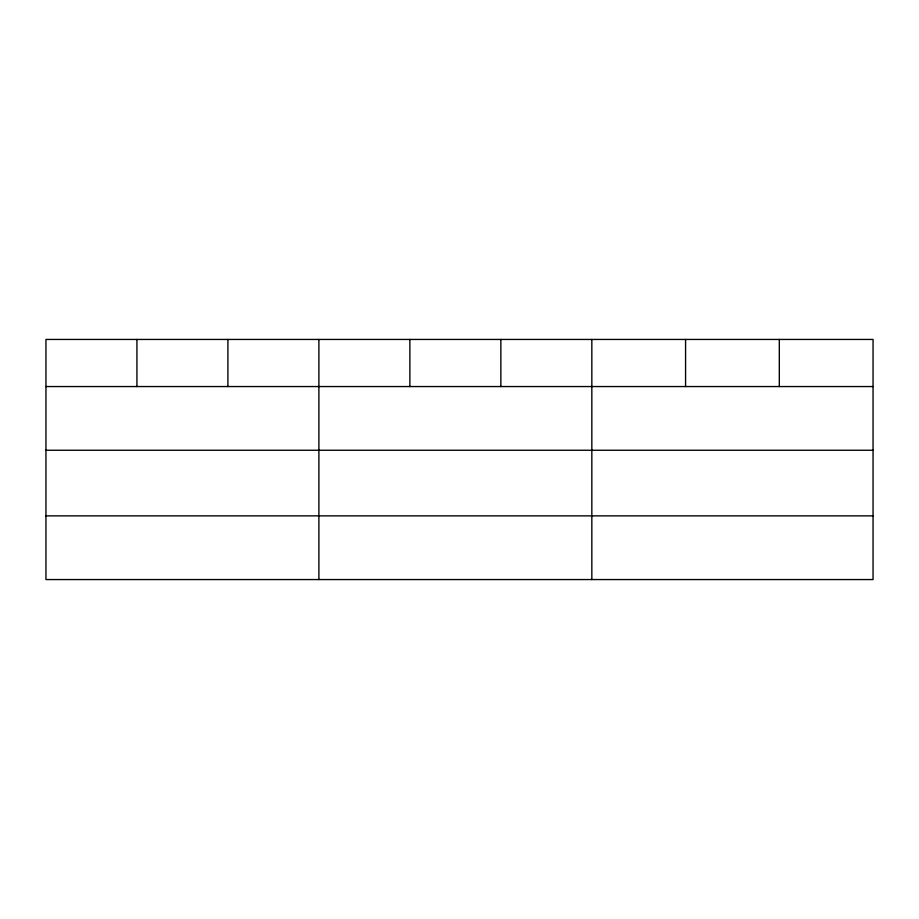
<?xml version="1.0" encoding="UTF-8"?>
<svg xmlns="http://www.w3.org/2000/svg" width="919" height="919" viewBox="0 0 919 919"><rect width="100%" height="100%" fill="white"/><g stroke="black" fill="none" stroke-linecap="round" stroke-linejoin="round"><path stroke-width="1.38" d="M873.05 450.253L873.05 339.444L45.95 339.444L45.95 579.556L873.05 579.556L873.05 450.253L45.95 450.253M45.95 386.554L873.05 386.554M45.95 515.869L873.05 515.869M779.312 339.444L779.312 386.554M685.574 339.444L685.574 386.554M591.836 339.444L591.836 579.556M500.855 339.444L500.855 386.554M409.874 339.444L409.874 386.554M318.893 339.444L318.893 579.556M227.912 339.444L227.912 386.554M136.931 339.444L136.931 386.554"/></g></svg>
